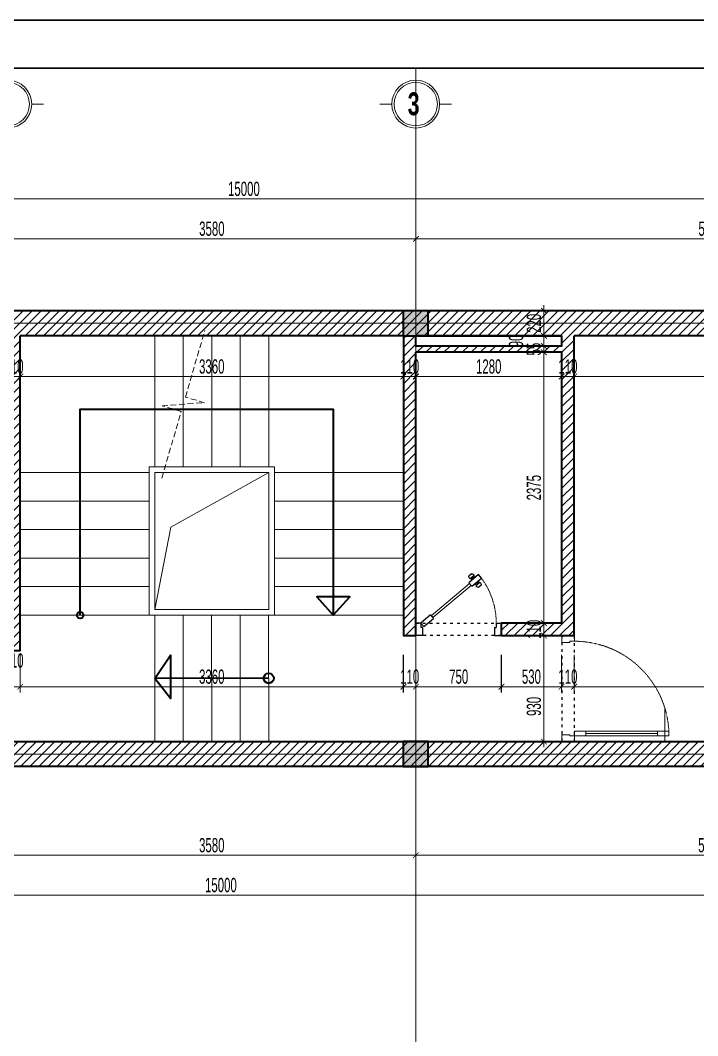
# Model space of a CAD drawing. Header units: millimetres. Extents: x 1336014 to 2939047, y -333549 to -60566.
# Drawn here: x 1453630 to 1459574, y -120533 to -111623 of the extents above; entities that cross this region are included whole.
import ezdxf

# ---------------------------------------------------------------- set-up
doc = ezdxf.new("R2010")
doc.units = ezdxf.units.MM
doc.header["$MEASUREMENT"] = 0
for name, pattern in [('$1$HIDDEN', [0.375, 0.25, -0.125]), ('ACAD_ISO03W100', [30, 12, -18]), ('CENTER2', [1.125, 0.75, -0.125, 0.125, -0.125]), ('HIDDEN', [0.375, 0.25, -0.125])]:
    doc.linetypes.add(name, pattern=pattern)
for name, color, linetype, lineweight in [('01.Cut', 255, 'Continuous', 35), ('02.Thay', 145, 'Continuous', 15), ('03.Manh', 251, 'Continuous', 13), ('04.Khuat', 250, 'HIDDEN', 18), ('05.Text', 253, 'Continuous', 18), ('06.betong', 2, 'Continuous', 35), ('08.Dim', 156, 'Continuous', 15), ('09.Hatch', 250, 'Continuous', 5), ('10.truc', 250, 'CENTER2', 20), ('11.Khung bo', 32, 'Continuous', 50), ('12.Khung', 36, 'Continuous', 25), ('12.Kinh', 158, 'Continuous', 9), ('14. Net cua', 34, 'Continuous', 20), ('Alliance-dim', 1, 'Continuous', 13)]:
    doc.layers.add(name, color=color, linetype=linetype, lineweight=lineweight)
doc.layers.add('NET VUA', color=143, linetype='Continuous')
doc.layers.add('truc1', color=250, linetype='ACAD_ISO03W100')
doc.layers.add('Tpl_Bound', color=1, linetype='Continuous', plot=False)
doc.styles.add('AVANTHB', font='')
doc.styles.add('TT5_Text Dim', font='hoatbif.shx', dxfattribs={"width": 0.6})
doc.styles.get('AVANTHB').set_extended_font_data('.VnAvantH', bold=True)
doc.dimstyles.new('TT5_Dim 1-50', dxfattribs={"dimscale": 50, "dimtxt": 2.5, "dimasz": 1, "dimexe": 1, "dimexo": 0.5, "dimgap": 0.5, "dimtad": 1, "dimdec": 0, "dimzin": 0, "dimdsep": 46, "dimtxsty": 'TT5_Text Dim', "dimblk": 'ARCHTICK', "dimcen": 0, "dimdle": 1, "dimclrd": 256, "dimclre": 256, "dimclrt": 1, "dimadec": 0, "dimazin": 0, "dimtfac": 0.015, "dimtdec": 0, "dimtix": 1, "dimtmove": 2, "dimatfit": 3, "dimldrblk": 'DOT', "dimfxl": 1, "dimtolj": 1, "dimtzin": 0, "dimlwd": -1, "dimlwe": -1, "dimarcsym": 1})
pattern_1 = [(45, (907983.08, -82076.24), (-39.7747564, 39.7747564), [])]

# ---------------------------------------------------------------- blocks, each defined once
blk = doc.blocks.new('100')
at = {"layer": '11.Khung bo', "const_width": 26.7}
blk.add_lwpolyline([(1860913, -945240), (1860913, -916940), (1896063, -916940), (1896063, -945240)], close=True, dxfattribs=at)
blk.add_lwpolyline([(1860913, -945240), (1860913, -916940), (1896063, -916940), (1896063, -945240)], close=True, dxfattribs=at)
blk.add_lwpolyline([(1860913, -945240), (1860913, -916940), (1896063, -916940), (1896063, -945240)], close=True, dxfattribs=at)
at = {"layer": '12.Khung'}
blk.add_lwpolyline([(1901579, -945940), (1901579, -916240), (1859580, -916240), (1859580, -945940)], close=True, dxfattribs=at)
blk.add_lwpolyline([(1901579, -945940), (1901579, -916240), (1859580, -916240), (1859580, -945940)], close=True, dxfattribs=at)
blk.add_lwpolyline([(1901579, -945940), (1901579, -916240), (1859580, -916240), (1859580, -945940)], close=True, dxfattribs=at)
blk = doc.blocks.new('DANHTRUC')
for p, q in [((980383, -947347), (980383, -947137)), ((979963, -947767), (979753, -947767)), ((980803, -947767), (981013, -947767)), ((980383, -948187), (980383, -948397))]:
    blk.add_line(p, q)
for radius in [420, 380]:
    blk.add_circle((980383, -947767), radius)
blk = doc.blocks.new('DFGFH')
h = blk.add_hatch(color=256)
h.dxf.hatch_style = 1
h.paths.add_polyline_path([(15438.1, 12136.8), (15658.1, 12136.8), (15658.1, 12356.8), (15438.1, 12356.8)])
blk.add_lwpolyline([(15438.1, 12136.8), (15658.1, 12136.8), (15658.1, 12356.8), (15438.1, 12356.8)], close=True)
blk = doc.blocks.new('_ARCHTICK')
at = {"const_width": 0.15}
blk.add_lwpolyline([(-0.5, -0.5), (0.5, 0.5)], dxfattribs=at)
blk = doc.blocks.new('*D483')
at = {"layer": '08.Dim', "transparency": 16777216}
for p, q in [((1453520.1, -118662.1), (1453520.1, -118999.6)), ((1457100.1, -118662.1), (1457100.1, -118999.6)), ((1453470.1, -118949.6), (1457150.1, -118949.6))]:
    blk.add_line(p, q, dxfattribs=at)
at = {"layer": 'Defpoints', "color": 0, "transparency": 16777216}
for p in [(1453520.1, -118637.1), (1457100.1, -118637.1), (1457100.1, -118949.6)]:
    blk.add_point(p, dxfattribs=at)
at = {"layer": '08.Dim', "transparency": 16777216, "xscale": 50, "yscale": 50, "zscale": 50, "rotation": 180}
blk.add_blockref('_ARCHTICK', (1453520.1, -118949.6), dxfattribs=at)
at = {"layer": '08.Dim', "transparency": 16777216, "xscale": 50, "yscale": 50, "zscale": 50}
blk.add_blockref('_ARCHTICK', (1457100.1, -118949.6), dxfattribs=at)
at = {"layer": '08.Dim', "color": 1, "transparency": 16777216, "insert": (1455310.1, -118862.1), "char_height": 125, "attachment_point": 5, "style": 'TT5_Text Dim'}
blk.add_mtext('\\A1;3580', dxfattribs=at)
blk = doc.blocks.new('_DOT')
blk.add_line((-0.5, 0), (-1, 0))
at = {"const_width": 0.5}
blk.add_lwpolyline([(-0.25, 0, 1), (0.25, 0, 1)], format="xyb", close=True, dxfattribs=at)
blk = doc.blocks.new('*D484')
at = {"layer": '08.Dim', "transparency": 16777216}
for p, q in [((1457100.1, -118662.1), (1457100.1, -118999.6)), ((1462280.1, -118662.1), (1462280.1, -118999.6)), ((1457050.1, -118949.6), (1462330.1, -118949.6))]:
    blk.add_line(p, q, dxfattribs=at)
at = {"layer": 'Defpoints', "color": 0, "transparency": 16777216}
for p in [(1457100.1, -118637.1), (1462280.1, -118637.1), (1462280.1, -118949.6)]:
    blk.add_point(p, dxfattribs=at)
at = {"layer": '08.Dim', "transparency": 16777216, "xscale": 50, "yscale": 50, "zscale": 50, "rotation": 180}
blk.add_blockref('_ARCHTICK', (1457100.1, -118949.6), dxfattribs=at)
at = {"layer": '08.Dim', "transparency": 16777216, "xscale": 50, "yscale": 50, "zscale": 50}
blk.add_blockref('_ARCHTICK', (1462280.1, -118949.6), dxfattribs=at)
at = {"layer": '08.Dim', "color": 1, "transparency": 16777216, "insert": (1459690.1, -118862.1), "char_height": 125, "attachment_point": 5, "style": 'TT5_Text Dim'}
blk.add_mtext('\\A1;5180', dxfattribs=at)
blk = doc.blocks.new('*D486')
at = {"layer": '08.Dim', "transparency": 16777216}
for p, q in [((1447390.1, -118662.1), (1447390.1, -119349.6)), ((1462390.1, -118662.1), (1462390.1, -119349.6)), ((1447340.1, -119299.6), (1462440.1, -119299.6))]:
    blk.add_line(p, q, dxfattribs=at)
at = {"layer": 'Defpoints', "color": 0, "transparency": 16777216}
for p in [(1447390.1, -118637.1), (1462390.1, -118637.1), (1462390.1, -119299.6)]:
    blk.add_point(p, dxfattribs=at)
at = {"layer": '08.Dim', "transparency": 16777216, "xscale": 50, "yscale": 50, "zscale": 50, "rotation": 180}
blk.add_blockref('_ARCHTICK', (1447390.1, -119299.6), dxfattribs=at)
at = {"layer": '08.Dim', "transparency": 16777216, "xscale": 50, "yscale": 50, "zscale": 50}
blk.add_blockref('_ARCHTICK', (1462390.1, -119299.6), dxfattribs=at)
at = {"layer": '08.Dim', "color": 1, "transparency": 16777216, "insert": (1455390.1, -119212.1), "char_height": 125, "attachment_point": 5, "style": 'TT5_Text Dim'}
blk.add_mtext('\\A1;15000', dxfattribs=at)
blk = doc.blocks.new('*D496')
at = {"layer": '08.Dim', "transparency": 16777216}
for p, q in [((1453521.1, -113827.8), (1453521.1, -113490.3)), ((1457101.1, -113827.8), (1457101.1, -113490.3)), ((1453471.1, -113540.3), (1457151.1, -113540.3))]:
    blk.add_line(p, q, dxfattribs=at)
at = {"layer": 'Defpoints', "color": 0, "transparency": 16777216}
for p in [(1457101.1, -113540.3), (1453521.1, -113852.8), (1457101.1, -113852.8)]:
    blk.add_point(p, dxfattribs=at)
at = {"layer": '08.Dim', "transparency": 16777216, "xscale": 50, "yscale": 50, "zscale": 50, "rotation": 180}
blk.add_blockref('_ARCHTICK', (1453521.1, -113540.3), dxfattribs=at)
at = {"layer": '08.Dim', "transparency": 16777216, "xscale": 50, "yscale": 50, "zscale": 50}
blk.add_blockref('_ARCHTICK', (1457101.1, -113540.3), dxfattribs=at)
at = {"layer": '08.Dim', "color": 1, "transparency": 16777216, "insert": (1455311.1, -113452.8), "char_height": 125, "attachment_point": 5, "style": 'TT5_Text Dim'}
blk.add_mtext('\\A1;3580', dxfattribs=at)
blk = doc.blocks.new('*D497')
at = {"layer": '08.Dim', "transparency": 16777216}
for p, q in [((1457102.1, -113827.8), (1457102.1, -113490.3)), ((1462282.1, -113827.8), (1462282.1, -113490.3)), ((1457052.1, -113540.3), (1462332.1, -113540.3))]:
    blk.add_line(p, q, dxfattribs=at)
at = {"layer": 'Defpoints', "color": 0, "transparency": 16777216}
for p in [(1462282.1, -113540.3), (1457102.1, -113852.8), (1462282.1, -113852.8)]:
    blk.add_point(p, dxfattribs=at)
at = {"layer": '08.Dim', "transparency": 16777216, "xscale": 50, "yscale": 50, "zscale": 50, "rotation": 180}
blk.add_blockref('_ARCHTICK', (1457102.1, -113540.3), dxfattribs=at)
at = {"layer": '08.Dim', "transparency": 16777216, "xscale": 50, "yscale": 50, "zscale": 50}
blk.add_blockref('_ARCHTICK', (1462282.1, -113540.3), dxfattribs=at)
at = {"layer": '08.Dim', "color": 1, "transparency": 16777216, "insert": (1459692.1, -113452.8), "char_height": 125, "attachment_point": 5, "style": 'TT5_Text Dim'}
blk.add_mtext('\\A1;5180', dxfattribs=at)
blk = doc.blocks.new('*D500')
at = {"layer": '08.Dim', "transparency": 16777216}
for p, q in [((1447392.1, -113827.8), (1447392.1, -113140.3)), ((1462392.1, -113827.8), (1462392.1, -113140.3)), ((1447342.1, -113190.3), (1462442.1, -113190.3))]:
    blk.add_line(p, q, dxfattribs=at)
at = {"layer": 'Defpoints', "color": 0, "transparency": 16777216}
for p in [(1462392.1, -113190.3), (1447392.1, -113852.8), (1462392.1, -113852.8)]:
    blk.add_point(p, dxfattribs=at)
at = {"layer": '08.Dim', "transparency": 16777216, "xscale": 50, "yscale": 50, "zscale": 50, "rotation": 180}
blk.add_blockref('_ARCHTICK', (1447392.1, -113190.3), dxfattribs=at)
at = {"layer": '08.Dim', "transparency": 16777216, "xscale": 50, "yscale": 50, "zscale": 50}
blk.add_blockref('_ARCHTICK', (1462392.1, -113190.3), dxfattribs=at)
at = {"layer": '08.Dim', "color": 1, "transparency": 16777216, "insert": (1455592.1, -113102.8), "char_height": 125, "attachment_point": 5, "style": 'TT5_Text Dim'}
blk.add_mtext('\\A1;15000', dxfattribs=at)
blk = doc.blocks.new('dwc1')
at = {"layer": '04.Khuat'}
blk.add_arc((-110, -45), 661.1, 232.6174, 270, dxfattribs=at)
at = {"layer": '12.Kinh'}
for p, q in [((-173.6, -135.2), (-457, -472.4)), ((-157.3, -148.9), (-440.6, -486.1))]:
    blk.add_line(p, q, dxfattribs=at)
at = {"layer": 'NET VUA'}
for p, q in [((-110, 0), (0, 0)), ((0, -60), (0, 0)), ((-110, -45), (-110, 0)), ((-110, -45), (-70, -45)), ((-70, -60), (-70, -45)), ((-70, -60), (0, -60)), ((-180.8, -129.2), (-150.1, -154.9)), ((-542.4, -490.2), (-522.5, -466.6)), ((-528.1, -512.2), (-498.4, -476.9)), ((-523.6, -506.8), (-513.9, -514.9)), ((-513.7, -518.8), (-518.9, -528.4)), ((-518.9, -528.4), (-517.1, -529.9)), ((-515.7, -517.1), (-491.5, -488.2)), ((-515.7, -517.1), (-513.7, -518.8)), ((-503, -482.3), (-493.3, -490.4)), ((-491.5, -488.2), (-489.4, -489.9)), ((-489.4, -489.9), (-480.9, -483.2)), ((-480.9, -483.2), (-479.1, -484.7)), ((-474, -552.1), (-449.8, -523.3)), ((-467.1, -563.5), (-437.4, -528.2)), ((-463.8, -466.6), (-433.2, -492.3)), ((-451.8, -521.6), (-446.6, -512)), ((-449.8, -523.3), (-451.8, -521.6)), ((-441.9, -533.6), (-451.6, -525.5)), ((-446.6, -512), (-448.5, -510.5)), ((-484.6, -557.2), (-486.4, -555.7)), ((-476.1, -550.4), (-484.6, -557.2)), ((-474, -552.1), (-476.1, -550.4)), ((-462.5, -558.1), (-472.2, -550)), ((-443, -573.8), (-423.1, -550.1)), ((-110, -705), (-110, -750)), ((-110, -705), (-70, -705)), ((-70, -690), (0, -690)), ((-70, -690), (-70, -705)), ((0, -690), (0, -750)), ((-110, -750), (0, -750))]:
    blk.add_line(p, q, dxfattribs=at)
for points in [[(-180.8, -129.2), (-110, -45), (-79.4, -70.7), (-150.1, -154.9)], [(-433.2, -492.3), (-504, -576.5), (-534.6, -550.8), (-463.8, -466.6)]]:
    blk.add_lwpolyline(points, dxfattribs=at)
for centre, start, end in [((-518.4, -490.3), 179.97631, 246.09171), ((-518.4, -490.3), 33.8258, 99.94119), ((-447.1, -550.1), 359.97631, 66.09171), ((-447.1, -550.1), 213.8258, 279.94119)]:
    blk.add_arc(centre, 24, start, end, dxfattribs=at)
blk = doc.blocks.new('*U19')
blk.add_line((-70, 100), (-70, 730))
for points in [[(-50, 0), (-50, 830), (-90, 830), (-90, 0)], [(-50, 100), (-90, 100), (-90, 730), (-50, 730)]]:
    blk.add_lwpolyline(points, close=True)
at = {"lineweight": 13}
for points in [[(-930, -110), (-870, -110), (-870, -40), (-880, -40), (-880, 0), (-930, 0)], [(0, -110), (-60, -110), (-60, -40), (-50, -40), (-50, 0), (0, 0)]]:
    blk.add_lwpolyline(points, close=True, dxfattribs=at)
at = {"linetype": 'HIDDEN'}
blk.add_arc((-50, 0), 830, 90, 180, dxfattribs=at)
blk = doc.blocks.new('*D360')
at = {"layer": '08.Dim', "transparency": 16777216}
for p, q in [((1453520.1, -114641.3), (1453520.1, -114798.8)), ((1453630.1, -114622.9), (1453630.1, -114798.8)), ((1453520.1, -114748.8), (1453470.1, -114748.8)), ((1453520.1, -114748.8), (1453630.1, -114748.8)), ((1453630.1, -114748.8), (1453680.1, -114748.8))]:
    blk.add_line(p, q, dxfattribs=at)
at = {"layer": 'Defpoints', "color": 0, "transparency": 16777216}
for p in [(1453520.1, -114616.3), (1453630.1, -114597.9), (1453630.1, -114748.8)]:
    blk.add_point(p, dxfattribs=at)
at = {"layer": '08.Dim', "transparency": 16777216, "xscale": 50, "yscale": 50, "zscale": 50}
blk.add_blockref('_ARCHTICK', (1453520.1, -114748.8), dxfattribs=at)
at = {"layer": '08.Dim', "transparency": 16777216, "xscale": 50, "yscale": 50, "zscale": 50, "rotation": 180}
blk.add_blockref('_ARCHTICK', (1453630.1, -114748.8), dxfattribs=at)
at = {"layer": '08.Dim', "color": 1, "transparency": 16777216, "insert": (1453575.1, -114661.3), "char_height": 125, "attachment_point": 5, "style": 'TT5_Text Dim'}
blk.add_mtext('\\A1;110', dxfattribs=at)
blk = doc.blocks.new('*D361')
at = {"layer": '08.Dim', "transparency": 16777216}
for p, q in [((1453630.1, -114622.9), (1453630.1, -114798.8)), ((1456990.1, -114621.4), (1456990.1, -114798.8)), ((1453580.1, -114748.8), (1457040.1, -114748.8))]:
    blk.add_line(p, q, dxfattribs=at)
at = {"layer": 'Defpoints', "color": 0, "transparency": 16777216}
for p in [(1453630.1, -114597.9), (1456990.1, -114596.4), (1456990.1, -114748.8)]:
    blk.add_point(p, dxfattribs=at)
at = {"layer": '08.Dim', "transparency": 16777216, "xscale": 50, "yscale": 50, "zscale": 50, "rotation": 180}
blk.add_blockref('_ARCHTICK', (1453630.1, -114748.8), dxfattribs=at)
at = {"layer": '08.Dim', "transparency": 16777216, "xscale": 50, "yscale": 50, "zscale": 50}
blk.add_blockref('_ARCHTICK', (1456990.1, -114748.8), dxfattribs=at)
at = {"layer": '08.Dim', "color": 1, "transparency": 16777216, "insert": (1455310.1, -114661.3), "char_height": 125, "attachment_point": 5, "style": 'TT5_Text Dim'}
blk.add_mtext('\\A1;3360', dxfattribs=at)
blk = doc.blocks.new('*D362')
at = {"layer": '08.Dim', "transparency": 16777216}
for p, q in [((1456992.1, -114621.7), (1456992.1, -114798.8)), ((1457102.1, -114624.5), (1457102.1, -114798.8)), ((1456992.1, -114748.8), (1456942.1, -114748.8)), ((1456992.1, -114748.8), (1457102.1, -114748.8)), ((1457102.1, -114748.8), (1457152.1, -114748.8))]:
    blk.add_line(p, q, dxfattribs=at)
at = {"layer": 'Defpoints', "color": 0, "transparency": 16777216}
for p in [(1456992.1, -114596.7), (1457102.1, -114599.5), (1457102.1, -114748.8)]:
    blk.add_point(p, dxfattribs=at)
at = {"layer": '08.Dim', "transparency": 16777216, "xscale": 50, "yscale": 50, "zscale": 50}
blk.add_blockref('_ARCHTICK', (1456992.1, -114748.8), dxfattribs=at)
at = {"layer": '08.Dim', "transparency": 16777216, "xscale": 50, "yscale": 50, "zscale": 50, "rotation": 180}
blk.add_blockref('_ARCHTICK', (1457102.1, -114748.8), dxfattribs=at)
at = {"layer": '08.Dim', "color": 1, "transparency": 16777216, "insert": (1457047.1, -114661.3), "char_height": 125, "attachment_point": 5, "style": 'TT5_Text Dim'}
blk.add_mtext('\\A1;110', dxfattribs=at)
blk = doc.blocks.new('*D363')
at = {"layer": '08.Dim', "transparency": 16777216}
for p, q in [((1457100.1, -114624.5), (1457100.1, -114798.8)), ((1458380.1, -114639), (1458380.1, -114798.8)), ((1457050.1, -114748.8), (1458430.1, -114748.8))]:
    blk.add_line(p, q, dxfattribs=at)
at = {"layer": 'Defpoints', "color": 0, "transparency": 16777216}
for p in [(1457100.1, -114599.5), (1458380.1, -114614), (1458380.1, -114748.8)]:
    blk.add_point(p, dxfattribs=at)
at = {"layer": '08.Dim', "transparency": 16777216, "xscale": 50, "yscale": 50, "zscale": 50, "rotation": 180}
blk.add_blockref('_ARCHTICK', (1457100.1, -114748.8), dxfattribs=at)
at = {"layer": '08.Dim', "transparency": 16777216, "xscale": 50, "yscale": 50, "zscale": 50}
blk.add_blockref('_ARCHTICK', (1458380.1, -114748.8), dxfattribs=at)
at = {"layer": '08.Dim', "color": 1, "transparency": 16777216, "insert": (1457740.1, -114661.3), "char_height": 125, "attachment_point": 5, "style": 'TT5_Text Dim'}
blk.add_mtext('\\A1;1280', dxfattribs=at)
blk = doc.blocks.new('*D364')
at = {"layer": '08.Dim', "transparency": 16777216}
for p, q in [((1458380.1, -114639), (1458380.1, -114798.8)), ((1458490.1, -114633.2), (1458490.1, -114798.8)), ((1458380.1, -114748.8), (1458330.1, -114748.8)), ((1458380.1, -114748.8), (1458490.1, -114748.8)), ((1458490.1, -114748.8), (1458540.1, -114748.8))]:
    blk.add_line(p, q, dxfattribs=at)
at = {"layer": 'Defpoints', "color": 0, "transparency": 16777216}
for p in [(1458380.1, -114614), (1458490.1, -114608.2), (1458490.1, -114748.8)]:
    blk.add_point(p, dxfattribs=at)
at = {"layer": '08.Dim', "transparency": 16777216, "xscale": 50, "yscale": 50, "zscale": 50}
blk.add_blockref('_ARCHTICK', (1458380.1, -114748.8), dxfattribs=at)
at = {"layer": '08.Dim', "transparency": 16777216, "xscale": 50, "yscale": 50, "zscale": 50, "rotation": 180}
blk.add_blockref('_ARCHTICK', (1458490.1, -114748.8), dxfattribs=at)
at = {"layer": '08.Dim', "color": 1, "transparency": 16777216, "insert": (1458435.1, -114661.3), "char_height": 125, "attachment_point": 5, "style": 'TT5_Text Dim'}
blk.add_mtext('\\A1;110', dxfattribs=at)
blk = doc.blocks.new('*D365')
at = {"layer": '08.Dim', "transparency": 16777216}
for p, q in [((1458490.1, -114633.2), (1458490.1, -114798.8)), ((1462170.1, -114633.6), (1462170.1, -114798.8)), ((1458440.1, -114748.8), (1462220.1, -114748.8))]:
    blk.add_line(p, q, dxfattribs=at)
at = {"layer": 'Defpoints', "color": 0, "transparency": 16777216}
for p in [(1458490.1, -114608.2), (1462170.1, -114608.6), (1462170.1, -114748.8)]:
    blk.add_point(p, dxfattribs=at)
at = {"layer": '08.Dim', "transparency": 16777216, "xscale": 50, "yscale": 50, "zscale": 50, "rotation": 180}
blk.add_blockref('_ARCHTICK', (1458490.1, -114748.8), dxfattribs=at)
at = {"layer": '08.Dim', "transparency": 16777216, "xscale": 50, "yscale": 50, "zscale": 50}
blk.add_blockref('_ARCHTICK', (1462170.1, -114748.8), dxfattribs=at)
at = {"layer": '08.Dim', "color": 1, "transparency": 16777216, "insert": (1460330.1, -114661.3), "char_height": 125, "attachment_point": 5, "style": 'TT5_Text Dim'}
blk.add_mtext('\\A1;3680', dxfattribs=at)
blk = doc.blocks.new('*D383')
at = {"layer": '08.Dim', "transparency": 16777216}
for p, q in [((1453520.1, -117191.8), (1453520.1, -117520.9)), ((1453630.1, -117191.8), (1453630.1, -117520.9)), ((1453470.1, -117470.9), (1453680.1, -117470.9))]:
    blk.add_line(p, q, dxfattribs=at)
at = {"layer": 'Defpoints', "color": 0, "transparency": 16777216}
for p in [(1453520.1, -117166.8), (1453630.1, -117166.8), (1453630.1, -117470.9)]:
    blk.add_point(p, dxfattribs=at)
at = {"layer": '08.Dim', "transparency": 16777216, "xscale": 50, "yscale": 50, "zscale": 50, "rotation": 180}
blk.add_blockref('_ARCHTICK', (1453520.1, -117470.9), dxfattribs=at)
at = {"layer": '08.Dim', "transparency": 16777216, "xscale": 50, "yscale": 50, "zscale": 50}
blk.add_blockref('_ARCHTICK', (1453630.1, -117470.9), dxfattribs=at)
at = {"layer": '08.Dim', "color": 1, "transparency": 16777216, "insert": (1453575.1, -117242), "char_height": 125, "attachment_point": 5, "style": 'TT5_Text Dim'}
blk.add_mtext('\\A1;110', dxfattribs=at)
blk = doc.blocks.new('*D384')
at = {"layer": '08.Dim', "transparency": 16777216}
for p, q in [((1453630.1, -117191.8), (1453630.1, -117520.9)), ((1456990.1, -117191.8), (1456990.1, -117520.9)), ((1453580.1, -117470.9), (1457040.1, -117470.9))]:
    blk.add_line(p, q, dxfattribs=at)
at = {"layer": 'Defpoints', "color": 0, "transparency": 16777216}
for p in [(1453630.1, -117166.8), (1456990.1, -117166.8), (1456990.1, -117470.9)]:
    blk.add_point(p, dxfattribs=at)
at = {"layer": '08.Dim', "transparency": 16777216, "xscale": 50, "yscale": 50, "zscale": 50, "rotation": 180}
blk.add_blockref('_ARCHTICK', (1453630.1, -117470.9), dxfattribs=at)
at = {"layer": '08.Dim', "transparency": 16777216, "xscale": 50, "yscale": 50, "zscale": 50}
blk.add_blockref('_ARCHTICK', (1456990.1, -117470.9), dxfattribs=at)
at = {"layer": '08.Dim', "color": 1, "transparency": 16777216, "insert": (1455310.1, -117383.4), "char_height": 125, "attachment_point": 5, "style": 'TT5_Text Dim'}
blk.add_mtext('\\A1;3360', dxfattribs=at)
blk = doc.blocks.new('*D385')
at = {"layer": '08.Dim', "transparency": 16777216}
for p, q in [((1456992.1, -117191.8), (1456992.1, -117520.9)), ((1457102.1, -117191.8), (1457102.1, -117520.9)), ((1456992.1, -117470.9), (1456942.1, -117470.9)), ((1456992.1, -117470.9), (1457102.1, -117470.9)), ((1457102.1, -117470.9), (1457152.1, -117470.9))]:
    blk.add_line(p, q, dxfattribs=at)
at = {"layer": 'Defpoints', "color": 0, "transparency": 16777216}
for p in [(1456992.1, -117166.8), (1457102.1, -117166.8), (1457102.1, -117470.9)]:
    blk.add_point(p, dxfattribs=at)
at = {"layer": '08.Dim', "transparency": 16777216, "xscale": 50, "yscale": 50, "zscale": 50}
blk.add_blockref('_ARCHTICK', (1456992.1, -117470.9), dxfattribs=at)
at = {"layer": '08.Dim', "transparency": 16777216, "xscale": 50, "yscale": 50, "zscale": 50, "rotation": 180}
blk.add_blockref('_ARCHTICK', (1457102.1, -117470.9), dxfattribs=at)
at = {"layer": '08.Dim', "color": 1, "transparency": 16777216, "insert": (1457047.1, -117383.4), "char_height": 125, "attachment_point": 5, "style": 'TT5_Text Dim'}
blk.add_mtext('\\A1;110', dxfattribs=at)
blk = doc.blocks.new('*D386')
at = {"layer": '08.Dim', "transparency": 16777216}
for p, q in [((1457102.1, -117191.8), (1457102.1, -117520.9)), ((1457852.1, -117191.8), (1457852.1, -117520.9)), ((1457052.1, -117470.9), (1457902.1, -117470.9))]:
    blk.add_line(p, q, dxfattribs=at)
at = {"layer": 'Defpoints', "color": 0, "transparency": 16777216}
for p in [(1457102.1, -117166.8), (1457852.1, -117166.8), (1457852.1, -117470.9)]:
    blk.add_point(p, dxfattribs=at)
at = {"layer": '08.Dim', "transparency": 16777216, "xscale": 50, "yscale": 50, "zscale": 50, "rotation": 180}
blk.add_blockref('_ARCHTICK', (1457102.1, -117470.9), dxfattribs=at)
at = {"layer": '08.Dim', "transparency": 16777216, "xscale": 50, "yscale": 50, "zscale": 50}
blk.add_blockref('_ARCHTICK', (1457852.1, -117470.9), dxfattribs=at)
at = {"layer": '08.Dim', "color": 1, "transparency": 16777216, "insert": (1457477.1, -117383.4), "char_height": 125, "attachment_point": 5, "style": 'TT5_Text Dim'}
blk.add_mtext('\\A1;750', dxfattribs=at)
blk = doc.blocks.new('*D387')
at = {"layer": '08.Dim', "transparency": 16777216}
for p, q in [((1457850.1, -117191.8), (1457850.1, -117520.9)), ((1458380.1, -117191.8), (1458380.1, -117520.9)), ((1457800.1, -117470.9), (1458430.1, -117470.9))]:
    blk.add_line(p, q, dxfattribs=at)
at = {"layer": 'Defpoints', "color": 0, "transparency": 16777216}
for p in [(1457850.1, -117166.8), (1458380.1, -117166.8), (1458380.1, -117470.9)]:
    blk.add_point(p, dxfattribs=at)
at = {"layer": '08.Dim', "transparency": 16777216, "xscale": 50, "yscale": 50, "zscale": 50, "rotation": 180}
blk.add_blockref('_ARCHTICK', (1457850.1, -117470.9), dxfattribs=at)
at = {"layer": '08.Dim', "transparency": 16777216, "xscale": 50, "yscale": 50, "zscale": 50}
blk.add_blockref('_ARCHTICK', (1458380.1, -117470.9), dxfattribs=at)
at = {"layer": '08.Dim', "color": 1, "transparency": 16777216, "insert": (1458115.1, -117383.4), "char_height": 125, "attachment_point": 5, "style": 'TT5_Text Dim'}
blk.add_mtext('\\A1;530', dxfattribs=at)
blk = doc.blocks.new('*D388')
at = {"layer": '08.Dim', "transparency": 16777216}
for p, q in [((1458380.1, -117191.8), (1458380.1, -117520.9)), ((1458490.1, -117191.8), (1458490.1, -117520.9)), ((1458380.1, -117470.9), (1458330.1, -117470.9)), ((1458380.1, -117470.9), (1458490.1, -117470.9)), ((1458490.1, -117470.9), (1458540.1, -117470.9))]:
    blk.add_line(p, q, dxfattribs=at)
at = {"layer": 'Defpoints', "color": 0, "transparency": 16777216}
for p in [(1458380.1, -117166.8), (1458490.1, -117166.8), (1458490.1, -117470.9)]:
    blk.add_point(p, dxfattribs=at)
at = {"layer": '08.Dim', "transparency": 16777216, "xscale": 50, "yscale": 50, "zscale": 50}
blk.add_blockref('_ARCHTICK', (1458380.1, -117470.9), dxfattribs=at)
at = {"layer": '08.Dim', "transparency": 16777216, "xscale": 50, "yscale": 50, "zscale": 50, "rotation": 180}
blk.add_blockref('_ARCHTICK', (1458490.1, -117470.9), dxfattribs=at)
at = {"layer": '08.Dim', "color": 1, "transparency": 16777216, "insert": (1458435.1, -117383.4), "char_height": 125, "attachment_point": 5, "style": 'TT5_Text Dim'}
blk.add_mtext('\\A1;110', dxfattribs=at)
blk = doc.blocks.new('*D389')
at = {"layer": '08.Dim', "transparency": 16777216}
for p, q in [((1458490.1, -117191.8), (1458490.1, -117520.9)), ((1462170.1, -117191.8), (1462170.1, -117520.9)), ((1458440.1, -117470.9), (1462220.1, -117470.9))]:
    blk.add_line(p, q, dxfattribs=at)
at = {"layer": 'Defpoints', "color": 0, "transparency": 16777216}
for p in [(1458490.1, -117166.8), (1462170.1, -117166.8), (1462170.1, -117470.9)]:
    blk.add_point(p, dxfattribs=at)
at = {"layer": '08.Dim', "transparency": 16777216, "xscale": 50, "yscale": 50, "zscale": 50, "rotation": 180}
blk.add_blockref('_ARCHTICK', (1458490.1, -117470.9), dxfattribs=at)
at = {"layer": '08.Dim', "transparency": 16777216, "xscale": 50, "yscale": 50, "zscale": 50}
blk.add_blockref('_ARCHTICK', (1462170.1, -117470.9), dxfattribs=at)
at = {"layer": '08.Dim', "color": 1, "transparency": 16777216, "insert": (1460330.1, -117383.4), "char_height": 125, "attachment_point": 5, "style": 'TT5_Text Dim'}
blk.add_mtext('\\A1;3680', dxfattribs=at)
blk = doc.blocks.new('*D391')
at = {"layer": '08.Dim', "transparency": 16777216}
for p, q in [((1458224.8, -114172), (1458224.8, -114122)), ((1458110.3, -114172), (1458274.8, -114172)), ((1458224.8, -114172), (1458224.8, -114392)), ((1458110.3, -114392), (1458274.8, -114392)), ((1458224.8, -114392), (1458224.8, -114442))]:
    blk.add_line(p, q, dxfattribs=at)
at = {"layer": 'Defpoints', "color": 0, "transparency": 16777216}
for p in [(1458085.3, -114172), (1458085.3, -114392), (1458224.8, -114392)]:
    blk.add_point(p, dxfattribs=at)
at = {"layer": '08.Dim', "transparency": 16777216, "xscale": 50, "yscale": 50, "zscale": 50}
for p, rotation in [((1458224.8, -114172), 270), ((1458224.8, -114392), 90)]:
    blk.add_blockref('_ARCHTICK', p, dxfattribs=dict(at, rotation=rotation))
at = {"layer": '08.Dim', "color": 1, "transparency": 16777216, "insert": (1458137.3, -114282), "char_height": 125, "attachment_point": 5, "rotation": 90, "style": 'TT5_Text Dim'}
blk.add_mtext('\\A1;220', dxfattribs=at)
blk = doc.blocks.new('*D392')
at = {"layer": '08.Dim', "transparency": 16777216}
for p, q in [((1458110.3, -114392), (1458274.8, -114392)), ((1458224.8, -114342), (1458224.8, -114531.6)), ((1458037.6, -114481.6), (1458274.8, -114481.6))]:
    blk.add_line(p, q, dxfattribs=at)
at = {"layer": 'Defpoints', "color": 0, "transparency": 16777216}
for p in [(1458085.3, -114392), (1458012.6, -114481.6), (1458224.8, -114481.6)]:
    blk.add_point(p, dxfattribs=at)
at = {"layer": '08.Dim', "transparency": 16777216, "xscale": 50, "yscale": 50, "zscale": 50}
for p, rotation in [((1458224.8, -114392), 90), ((1458224.8, -114481.6), 270)]:
    blk.add_blockref('_ARCHTICK', p, dxfattribs=dict(at, rotation=rotation))
at = {"layer": '08.Dim', "color": 1, "transparency": 16777216, "insert": (1457980.7, -114436.8), "char_height": 125, "attachment_point": 5, "rotation": 90, "style": 'TT5_Text Dim'}
blk.add_mtext('\\A1;90', dxfattribs=at)
blk = doc.blocks.new('*D393')
at = {"layer": '08.Dim', "transparency": 16777216}
for p, q in [((1458037.6, -114481.6), (1458274.8, -114481.6)), ((1458224.8, -114481.6), (1458224.8, -114431.6)), ((1458224.8, -114481.6), (1458224.8, -114536.6)), ((1458012.5, -114536.6), (1458274.8, -114536.6)), ((1458224.8, -114536.6), (1458224.8, -114586.6))]:
    blk.add_line(p, q, dxfattribs=at)
at = {"layer": 'Defpoints', "color": 0, "transparency": 16777216}
for p in [(1458012.6, -114481.6), (1457987.5, -114536.6), (1458224.8, -114536.6)]:
    blk.add_point(p, dxfattribs=at)
at = {"layer": '08.Dim', "transparency": 16777216, "xscale": 50, "yscale": 50, "zscale": 50}
for p, rotation in [((1458224.8, -114481.6), 270), ((1458224.8, -114536.6), 90)]:
    blk.add_blockref('_ARCHTICK', p, dxfattribs=dict(at, rotation=rotation))
at = {"layer": '08.Dim', "color": 1, "transparency": 16777216, "insert": (1458137.3, -114509.1), "char_height": 125, "attachment_point": 5, "rotation": 90, "style": 'TT5_Text Dim'}
blk.add_mtext('\\A1;55', dxfattribs=at)
blk = doc.blocks.new('*D394')
at = {"layer": '08.Dim', "transparency": 16777216}
for p, q in [((1458224.8, -114486.6), (1458224.8, -116962)), ((1458012.5, -114536.6), (1458274.8, -114536.6)), ((1458079.3, -116912), (1458274.8, -116912))]:
    blk.add_line(p, q, dxfattribs=at)
at = {"layer": 'Defpoints', "color": 0, "transparency": 16777216}
for p in [(1457987.5, -114536.6), (1458054.3, -116912), (1458224.8, -116912)]:
    blk.add_point(p, dxfattribs=at)
at = {"layer": '08.Dim', "transparency": 16777216, "xscale": 50, "yscale": 50, "zscale": 50}
for p, rotation in [((1458224.8, -114536.6), 90), ((1458224.8, -116912), 270)]:
    blk.add_blockref('_ARCHTICK', p, dxfattribs=dict(at, rotation=rotation))
at = {"layer": '08.Dim', "color": 1, "transparency": 16777216, "insert": (1458137.3, -115724.3), "char_height": 125, "attachment_point": 5, "rotation": 90, "style": 'TT5_Text Dim'}
blk.add_mtext('\\A1;2375', dxfattribs=at)
blk = doc.blocks.new('*D395')
at = {"layer": '08.Dim', "transparency": 16777216}
for p, q in [((1458224.8, -116912), (1458224.8, -116862)), ((1458079.3, -116912), (1458274.8, -116912)), ((1458224.8, -116912), (1458224.8, -117022)), ((1458005.9, -117022), (1458274.8, -117022)), ((1458224.8, -117022), (1458224.8, -117072))]:
    blk.add_line(p, q, dxfattribs=at)
at = {"layer": 'Defpoints', "color": 0, "transparency": 16777216}
for p in [(1458054.3, -116912), (1457980.9, -117022), (1458224.8, -117022)]:
    blk.add_point(p, dxfattribs=at)
at = {"layer": '08.Dim', "transparency": 16777216, "xscale": 50, "yscale": 50, "zscale": 50}
for p, rotation in [((1458224.8, -116912), 270), ((1458224.8, -117022), 90)]:
    blk.add_blockref('_ARCHTICK', p, dxfattribs=dict(at, rotation=rotation))
at = {"layer": '08.Dim', "color": 1, "transparency": 16777216, "insert": (1458137.3, -116967), "char_height": 125, "attachment_point": 5, "rotation": 90, "style": 'TT5_Text Dim'}
blk.add_mtext('\\A1;110', dxfattribs=at)
blk = doc.blocks.new('*D396')
at = {"layer": '08.Dim', "transparency": 16777216}
for p, q in [((1458224.8, -116972), (1458224.8, -118002)), ((1458005.9, -117022), (1458274.8, -117022)), ((1457941.6, -117952), (1458274.8, -117952))]:
    blk.add_line(p, q, dxfattribs=at)
at = {"layer": 'Defpoints', "color": 0, "transparency": 16777216}
for p in [(1457980.9, -117022), (1457916.6, -117952), (1458224.8, -117952)]:
    blk.add_point(p, dxfattribs=at)
at = {"layer": '08.Dim', "transparency": 16777216, "xscale": 50, "yscale": 50, "zscale": 50}
for p, rotation in [((1458224.8, -117022), 90), ((1458224.8, -117952), 270)]:
    blk.add_blockref('_ARCHTICK', p, dxfattribs=dict(at, rotation=rotation))
at = {"layer": '08.Dim', "color": 1, "transparency": 16777216, "insert": (1458137.3, -117643.9), "char_height": 125, "attachment_point": 5, "rotation": 90, "style": 'TT5_Text Dim'}
blk.add_mtext('\\A1;930', dxfattribs=at)

msp = doc.modelspace()

# ---------------------------------------------------------------- hatches: boundary and pattern name
at = {"layer": '09.Hatch', "ltscale": 50}
h = msp.add_hatch(dxfattribs=at)
h.set_pattern_fill('TUONGXAY', color=256, scale=450, style=0)
h.set_pattern_definition(pattern_1)
h.paths.add_polyline_path([(1462391.1, -114172), (1447391.1, -114172), (1447391.1, -114392), (1447391.1, -114896.8), (1447611.1, -114896.8), (1447611.1, -114392), (1449582.5, -114392), (1449582.5, -117152), (1452480.1, -117152), (1452480.1, -117042), (1449692.5, -117042), (1449692.5, -114392), (1453520.1, -114392), (1453520.1, -117042), (1453410.1, -117042), (1453410.1, -117152), (1453630.1, -117152), (1453630.1, -114392), (1456992.1, -114392), (1456992.1, -117022), (1457102.1, -117022), (1457102.1, -114536.6), (1458380.1, -114536.6), (1458380.1, -116912), (1457850.1, -116912), (1457850.1, -117022), (1458490.1, -117022), (1458490.1, -114392), (1462171.1, -114392), (1462171.1, -114972), (1462391.1, -114972)])
h.paths.add_polyline_path([(1458380.1, -114392), (1458380.1, -114481.6), (1457102.1, -114481.6), (1457102.1, -114392)], flags=16)
h = msp.add_hatch(dxfattribs=at)
h.set_pattern_fill('TUONGXAY', color=256, scale=450, style=0)
h.set_pattern_definition(pattern_1)
h.paths.add_polyline_path([(1462391.1, -117372), (1462171.1, -117372), (1462171.1, -117952), (1447391.1, -117952), (1447391.1, -118172), (1462391.1, -118172)])

# ---------------------------------------------------------------- linework, layer by layer
at = {"layer": '01.Cut'}
for points in [[(1462391.1, -114172), (1447391.1, -114172), (1447391.1, -114392)], [(1453410.1, -117152), (1453630.1, -117152), (1453630.1, -114392)], [(1456992.1, -114392), (1453630.1, -114392)], [(1456992.1, -114392), (1456992.1, -117022), (1457102.1, -117022), (1457102.1, -114536.6)], [(1458380.1, -114392), (1457102.1, -114392)], [(1457102.1, -114481.6), (1457102.1, -114392)], [(1458380.1, -114392), (1458380.1, -114481.6)], [(1462171.1, -114972), (1462171.1, -114392), (1458490.1, -114392)], [(1458490.1, -117022), (1458490.1, -114392)], [(1458380.1, -114536.6), (1457102.1, -114536.6)], [(1458380.1, -114536.6), (1458380.1, -116912), (1457850.1, -116912)], [(1454155.1, -115576.8), (1454155.1, -115036.6), (1456376.1, -115036.6), (1456376.1, -116842), (1456521.2, -116682.4), (1456232.4, -116682.4), (1456376.1, -116842)], [(1454155.1, -116842), (1454155.1, -115576.8)], [(1457850.1, -116912), (1457850.1, -117022)], [(1457850.1, -117022), (1458490.1, -117022)], [(1455809.7, -117397), (1454809.7, -117397.8), (1454947.1, -117193.3), (1454947.1, -117574.8), (1454809.7, -117397.8)], [(1462391.1, -117372), (1462391.1, -118172), (1447391.1, -118172), (1447391.1, -117952), (1462171.1, -117952), (1462171.1, -117372)]]:
    msp.add_lwpolyline(points, dxfattribs=at)
msp.add_lwpolyline([(1457102.1, -114392), (1458380.1, -114392), (1458380.1, -114481.6), (1457102.1, -114481.6)], close=True, dxfattribs=at)
for centre, radius in [((1454155.1, -116842), 28.9), ((1455809.7, -117397), 44.3)]:
    msp.add_circle(centre, radius, dxfattribs=at)
at = {"layer": '02.Thay'}
for p, q in [((1453630.1, -117022), (1453630.1, -114392)), ((1454810.1, -115542), (1454810.1, -114392)), ((1455060.1, -115542), (1455060.1, -114392)), ((1455310.1, -115542), (1455310.1, -114392)), ((1455560.1, -115542), (1455560.1, -114392)), ((1455810.1, -115542), (1455810.1, -114392)), ((1456990.1, -116592), (1456990.1, -114392)), ((1454810.1, -115592), (1454810.1, -116792)), ((1454810.1, -115592), (1454810.1, -116792))]:
    msp.add_line(p, q, dxfattribs=at)
for points in [[(1455860.1, -116592), (1455860.1, -115542), (1454760.1, -115542), (1454760.1, -116842)], [(1454760.1, -115592), (1453630.1, -115592)], [(1455810.1, -115592), (1454810.1, -115592)], [(1455810.1, -115592), (1454950.1, -116070.9), (1454810.1, -116792)], [(1455810.1, -115592), (1455810.1, -116592)], [(1456990.1, -115592), (1455860.1, -115592)], [(1454760.1, -115842), (1453630.1, -115842)], [(1454760.1, -115842), (1453630.1, -115842)], [(1456990.1, -115842), (1455860.1, -115842)], [(1456990.1, -115842), (1455860.1, -115842)], [(1454760.1, -116092), (1453630.1, -116092)], [(1454760.1, -116092), (1453630.1, -116092)], [(1456990.1, -116092), (1455860.1, -116092)], [(1456990.1, -116092), (1455860.1, -116092)], [(1454760.1, -116342), (1453630.1, -116342)], [(1454760.1, -116342), (1453630.1, -116342)], [(1456990.1, -116342), (1455860.1, -116342)], [(1456990.1, -116342), (1455860.1, -116342)], [(1454760.1, -116592), (1453630.1, -116592)], [(1454760.1, -116592), (1453630.1, -116592)], [(1455860.1, -116592), (1455860.1, -116842), (1454810.1, -116842)], [(1455810.1, -116592), (1455810.1, -116792), (1454810.1, -116792)], [(1456990.1, -116592), (1455860.1, -116592)], [(1456990.1, -116592), (1455860.1, -116592)], [(1456990.1, -116592), (1456990.1, -116842)], [(1454810.1, -116842), (1453630.1, -116842)], [(1454810.1, -116842), (1453630.1, -116842)], [(1454809.2, -116842), (1454810.1, -117952.3)], [(1455059.2, -116842), (1455060.1, -117952.3)], [(1455309.2, -116842), (1455310.1, -117952.2)], [(1455559.2, -116842), (1455560.1, -117952.1)], [(1455809.2, -116842), (1455810.1, -117952)], [(1455860.1, -116842), (1456990.1, -116842)], [(1457850.1, -116912), (1457850.1, -117022)]]:
    msp.add_lwpolyline(points, dxfattribs=at)
at = {"layer": '03.Manh', "ltscale": 0.1}
msp.add_line((1459287.2, -117652), (1459287.2, -117952), dxfattribs=at)
at = {"layer": '10.truc'}
for p, q in [((1457100.1, -112043.2), (1457100.1, -129023)), ((1444203.1, -114282), (1464992.9, -114282)), ((1444203.1, -118062), (1464992.9, -118062))]:
    msp.add_line(p, q, dxfattribs=at)
at = {"layer": 'Alliance-dim', "linetype": '$1$HIDDEN', "ltscale": 200}
msp.add_lwpolyline([(1454871.8, -115640), (1455042.5, -115054.6), (1454874.2, -115005.6), (1455247.2, -114978.4), (1455079, -114929.4), (1455249.7, -114344)], dxfattribs=at)
at = {"layer": 'Tpl_Bound', "color": 1}
msp.add_lwpolyline([(1443103.1, -129443), (1443103.1, -111623.2), (1468302.9, -111623.2), (1468302.9, -129443)], close=True, dxfattribs=at)
at = {"layer": 'truc1', "ltscale": 2}
for points in [[(1457102.1, -116912), (1457850.1, -116912), (1457850.1, -117022), (1457102.1, -117022)], [(1458492.1, -117022), (1458382.1, -117022), (1458382.1, -117952), (1458492.1, -117952)]]:
    msp.add_lwpolyline(points, close=True, dxfattribs=at)

# ---------------------------------------------------------------- block references
at = {"layer": '01.Cut', "xscale": -1, "rotation": 90}
msp.add_blockref('dwc1', (1457100.1, -117022), dxfattribs=at)
at = {"layer": '05.Text'}
for name, p, xscale, yscale, zscale in [('100', (327355.3, 438120.9), 0.6, 0.6, 0.6), ('DANHTRUC', (963328.4, 361525.1), 0.5, 0.5, 0.5), ('DANHTRUC', (966908.4, 361525.1), 0.5, 0.5, 0.5)]:
    msp.add_blockref(name, p, dxfattribs=dict(at, xscale=xscale, yscale=yscale, zscale=zscale))
at = {"layer": '06.betong'}
for p in [(1441552, -126528.8), (1441552, -130308.8)]:
    msp.add_blockref('DFGFH', p, dxfattribs=at)
at = {"layer": '14. Net cua', "ltscale": 100, "rotation": 270}
msp.add_blockref('*U19', (1458492.1, -117952), dxfattribs=at)

# ---------------------------------------------------------------- texts
at = {"layer": '05.Text', "style": 'AVANTHB', "width": 0.7}
msp.add_text('3', height=200, dxfattribs=at).set_placement((1457029.3, -112455.8))

# ---------------------------------------------------------------- dimensions: what is measured, and where the dimension line sits
at = {"layer": '08.Dim'}
for base, p1, p2, picture, middle in [((1462392.1, -113190.3), (1447392.1, -113852.8), (1462392.1, -113852.8), '*D500', (1455592.1, -113102.8)), ((1453630.1, -117470.9), (1453520.1, -117166.8), (1453630.1, -117166.8), '*D383', (1453575.1, -117242)), ((1462390.1, -119299.6), (1447390.1, -118637.1), (1462390.1, -118637.1), '*D486', (1455390.1, -119212.1))]:
    dim = msp.add_linear_dim(base=base, p1=p1, p2=p2, dimstyle='TT5_Dim 1-50', dxfattribs=at)
    dim.commit()
    dim.dimension.update_dxf_attribs({"geometry": picture, "text_midpoint": middle, "dimtype": 160})
for base, p1, p2, picture, middle in [((1457101.1, -113540.3), (1453521.1, -113852.8), (1457101.1, -113852.8), '*D496', (1455311.1, -113452.8)), ((1462282.1, -113540.3), (1457102.1, -113852.8), (1462282.1, -113852.8), '*D497', (1459692.1, -113452.8)), ((1453630.1, -114748.8), (1453520.1, -114616.3), (1453630.1, -114597.9), '*D360', (1453575.1, -114661.3)), ((1456990.1, -114748.8), (1453630.1, -114597.9), (1456990.1, -114596.4), '*D361', (1455310.1, -114661.3)), ((1457102.1, -114748.8), (1456992.1, -114596.7), (1457102.1, -114599.5), '*D362', (1457047.1, -114661.3)), ((1458380.1, -114748.8), (1457100.1, -114599.5), (1458380.1, -114614), '*D363', (1457740.1, -114661.3)), ((1458490.1, -114748.8), (1458380.1, -114614), (1458490.1, -114608.2), '*D364', (1458435.1, -114661.3)), ((1462170.1, -114748.8), (1458490.1, -114608.2), (1462170.1, -114608.6), '*D365', (1460330.1, -114661.3)), ((1456990.1, -117470.9), (1453630.1, -117166.8), (1456990.1, -117166.8), '*D384', (1455310.1, -117383.4)), ((1457102.1, -117470.9), (1456992.1, -117166.8), (1457102.1, -117166.8), '*D385', (1457047.1, -117383.4)), ((1457852.1, -117470.9), (1457102.1, -117166.8), (1457852.1, -117166.8), '*D386', (1457477.1, -117383.4)), ((1458380.1, -117470.9), (1457850.1, -117166.8), (1458380.1, -117166.8), '*D387', (1458115.1, -117383.4)), ((1458490.1, -117470.9), (1458380.1, -117166.8), (1458490.1, -117166.8), '*D388', (1458435.1, -117383.4)), ((1462170.1, -117470.9), (1458490.1, -117166.8), (1462170.1, -117166.8), '*D389', (1460330.1, -117383.4)), ((1457100.1, -118949.6), (1453520.1, -118637.1), (1457100.1, -118637.1), '*D483', (1455310.1, -118862.1)), ((1462280.1, -118949.6), (1457100.1, -118637.1), (1462280.1, -118637.1), '*D484', (1459690.1, -118862.1))]:
    dim = msp.add_linear_dim(base=base, p1=p1, p2=p2, dimstyle='TT5_Dim 1-50', dxfattribs=at)
    dim.commit()
    dim.dimension.update_dxf_attribs({"geometry": picture, "text_midpoint": middle})
for base, p1, p2, picture, middle in [((1458224.8, -114392), (1458085.3, -114172), (1458085.3, -114392), '*D391', (1458137.3, -114282)), ((1458224.8, -114536.6), (1458012.6, -114481.6), (1457987.5, -114536.6), '*D393', (1458137.3, -114509.1)), ((1458224.8, -116912), (1457987.5, -114536.6), (1458054.3, -116912), '*D394', (1458137.3, -115724.3)), ((1458224.8, -117022), (1458054.3, -116912), (1457980.9, -117022), '*D395', (1458137.3, -116967))]:
    dim = msp.add_linear_dim(base=base, p1=p1, p2=p2, angle=90, dimstyle='TT5_Dim 1-50', dxfattribs=at)
    dim.commit()
    dim.dimension.update_dxf_attribs({"geometry": picture, "text_midpoint": middle})
for base, p1, p2, picture, middle in [((1458224.8, -114481.6), (1458085.3, -114392), (1458012.6, -114481.6), '*D392', (1457980.7, -114436.8)), ((1458224.8, -117952), (1457980.9, -117022), (1457916.6, -117952), '*D396', (1458137.3, -117643.9))]:
    dim = msp.add_linear_dim(base=base, p1=p1, p2=p2, angle=90, dimstyle='TT5_Dim 1-50', dxfattribs=at)
    dim.commit()
    dim.dimension.update_dxf_attribs({"geometry": picture, "text_midpoint": middle, "dimtype": 160})

doc.saveas('drawing.dxf')
